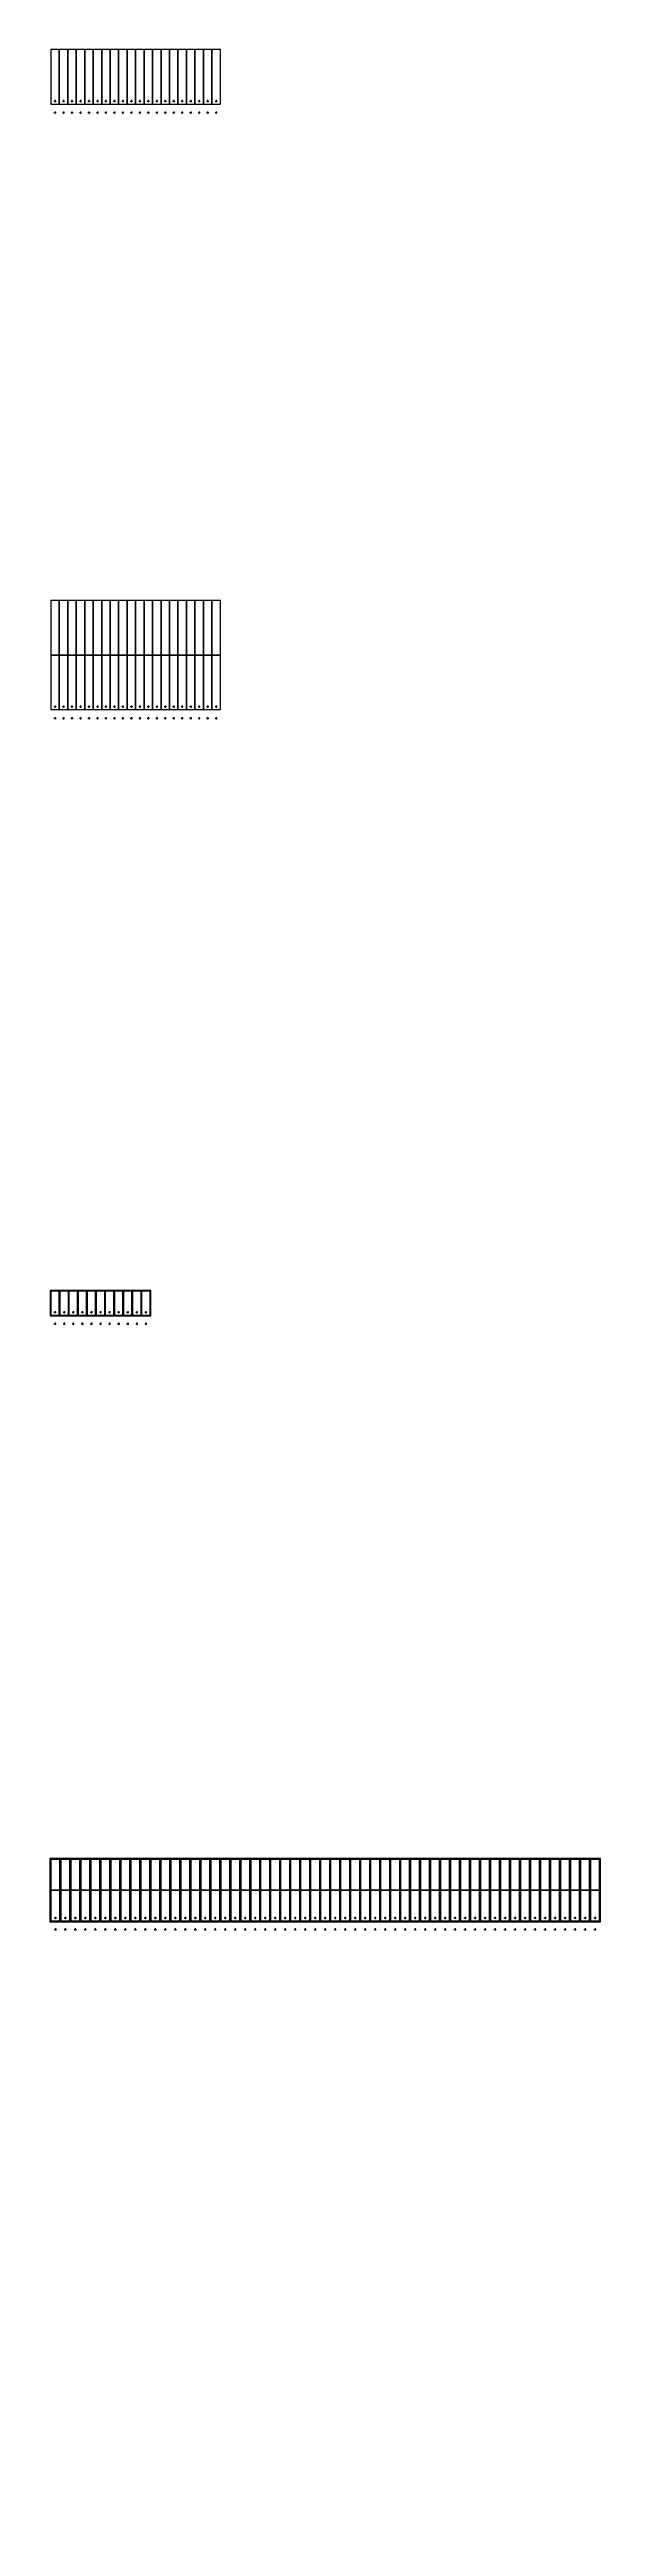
# Model space of a CAD drawing. Header units: millimetres. Extents: x -21 to 9075, y 0 to 40900.
import ezdxf

# ---------------------------------------------------------------- set-up
doc = ezdxf.new("R2010")
doc.units = ezdxf.units.MM
doc.layers.add('SPOTS', color=7, linetype='Continuous')
doc.layers.add('TRANSPONDERS', color=7, linetype='Continuous')

msp = doc.modelspace()

# ---------------------------------------------------------------- linework, layer by layer
at = {"layer": 'SPOTS'}
for points in [[(0, 40000), (140, 40000), (140, 40900), (0, 40900), (0, 40000)], [(0, 40000), (2800, 40000), (2800, 40900), (0, 40900), (0, 40000)], [(140, 40000), (280, 40000), (280, 40900), (140, 40900), (140, 40000)], [(280, 40000), (420, 40000), (420, 40900), (280, 40900), (280, 40000)], [(420, 40000), (560, 40000), (560, 40900), (420, 40900), (420, 40000)], [(560, 40000), (700, 40000), (700, 40900), (560, 40900), (560, 40000)], [(700, 40000), (840, 40000), (840, 40900), (700, 40900), (700, 40000)], [(840, 40000), (980, 40000), (980, 40900), (840, 40900), (840, 40000)], [(980, 40000), (1120, 40000), (1120, 40900), (980, 40900), (980, 40000)], [(1120, 40000), (1260, 40000), (1260, 40900), (1120, 40900), (1120, 40000)], [(1260, 40000), (1400, 40000), (1400, 40900), (1260, 40900), (1260, 40000)], [(1400, 40000), (1540, 40000), (1540, 40900), (1400, 40900), (1400, 40000)], [(1540, 40000), (1680, 40000), (1680, 40900), (1540, 40900), (1540, 40000)], [(1680, 40000), (1820, 40000), (1820, 40900), (1680, 40900), (1680, 40000)], [(1820, 40000), (1960, 40000), (1960, 40900), (1820, 40900), (1820, 40000)], [(1960, 40000), (2100, 40000), (2100, 40900), (1960, 40900), (1960, 40000)], [(2100, 40000), (2240, 40000), (2240, 40900), (2100, 40900), (2100, 40000)], [(2240, 40000), (2380, 40000), (2380, 40900), (2240, 40900), (2240, 40000)], [(2380, 40000), (2520, 40000), (2520, 40900), (2380, 40900), (2380, 40000)], [(2520, 40000), (2660, 40000), (2660, 40900), (2520, 40900), (2520, 40000)], [(2660, 40000), (2800, 40000), (2800, 40900), (2660, 40900), (2660, 40000)], [(0, 30900), (140, 30900), (140, 31800), (0, 31800), (0, 30900)], [(140, 30900), (280, 30900), (280, 31800), (140, 31800), (140, 30900)], [(280, 30900), (420, 30900), (420, 31800), (280, 31800), (280, 30900)], [(420, 30900), (560, 30900), (560, 31800), (420, 31800), (420, 30900)], [(560, 30900), (700, 30900), (700, 31800), (560, 31800), (560, 30900)], [(700, 30900), (840, 30900), (840, 31800), (700, 31800), (700, 30900)], [(840, 30900), (980, 30900), (980, 31800), (840, 31800), (840, 30900)], [(980, 30900), (1120, 30900), (1120, 31800), (980, 31800), (980, 30900)], [(1120, 30900), (1260, 30900), (1260, 31800), (1120, 31800), (1120, 30900)], [(1260, 30900), (1400, 30900), (1400, 31800), (1260, 31800), (1260, 30900)], [(1400, 30900), (1540, 30900), (1540, 31800), (1400, 31800), (1400, 30900)], [(1540, 30900), (1680, 30900), (1680, 31800), (1540, 31800), (1540, 30900)], [(1680, 30900), (1820, 30900), (1820, 31800), (1680, 31800), (1680, 30900)], [(1820, 30900), (1960, 30900), (1960, 31800), (1820, 31800), (1820, 30900)], [(1960, 30900), (2100, 30900), (2100, 31800), (1960, 31800), (1960, 30900)], [(2100, 30900), (2240, 30900), (2240, 31800), (2100, 31800), (2100, 30900)], [(2240, 30900), (2380, 30900), (2380, 31800), (2240, 31800), (2240, 30900)], [(2380, 30900), (2520, 30900), (2520, 31800), (2380, 31800), (2380, 30900)], [(2520, 30900), (2660, 30900), (2660, 31800), (2520, 31800), (2520, 30900)], [(2660, 30900), (2800, 30900), (2800, 31800), (2660, 31800), (2660, 30900)], [(0, 30000), (140, 30000), (140, 30900), (0, 30900), (0, 30000)], [(140, 30000), (280, 30000), (280, 30900), (140, 30900), (140, 30000)], [(280, 30000), (420, 30000), (420, 30900), (280, 30900), (280, 30000)], [(420, 30000), (560, 30000), (560, 30900), (420, 30900), (420, 30000)], [(560, 30000), (700, 30000), (700, 30900), (560, 30900), (560, 30000)], [(700, 30000), (840, 30000), (840, 30900), (700, 30900), (700, 30000)], [(840, 30000), (980, 30000), (980, 30900), (840, 30900), (840, 30000)], [(980, 30000), (1120, 30000), (1120, 30900), (980, 30900), (980, 30000)], [(1120, 30000), (1260, 30000), (1260, 30900), (1120, 30900), (1120, 30000)], [(1260, 30000), (1400, 30000), (1400, 30900), (1260, 30900), (1260, 30000)], [(1400, 30000), (1540, 30000), (1540, 30900), (1400, 30900), (1400, 30000)], [(1540, 30000), (1680, 30000), (1680, 30900), (1540, 30900), (1540, 30000)], [(1680, 30000), (1820, 30000), (1820, 30900), (1680, 30900), (1680, 30000)], [(1820, 30000), (1960, 30000), (1960, 30900), (1820, 30900), (1820, 30000)], [(1960, 30000), (2100, 30000), (2100, 30900), (1960, 30900), (1960, 30000)], [(2100, 30000), (2240, 30000), (2240, 30900), (2100, 30900), (2100, 30000)], [(2240, 30000), (2380, 30000), (2380, 30900), (2240, 30900), (2240, 30000)], [(2380, 30000), (2520, 30000), (2520, 30900), (2380, 30900), (2380, 30000)], [(2520, 30000), (2660, 30000), (2660, 30900), (2520, 30900), (2520, 30000)], [(2660, 30000), (2800, 30000), (2800, 30900), (2660, 30900), (2660, 30000)], [(-10, 19990), (1650, 19990), (1650, 20410), (-10, 20410), (-10, 19990)], [(0, 20000), (140, 20000), (140, 20400), (0, 20400), (0, 20000)], [(150, 20000), (290, 20000), (290, 20400), (150, 20400), (150, 20000)], [(300, 20000), (440, 20000), (440, 20400), (300, 20400), (300, 20000)], [(450, 20000), (590, 20000), (590, 20400), (450, 20400), (450, 20000)], [(600, 20000), (740, 20000), (740, 20400), (600, 20400), (600, 20000)], [(750, 20000), (890, 20000), (890, 20400), (750, 20400), (750, 20000)], [(900, 20000), (1040, 20000), (1040, 20400), (900, 20400), (900, 20000)], [(1050, 20000), (1190, 20000), (1190, 20400), (1050, 20400), (1050, 20000)], [(1200, 20000), (1340, 20000), (1340, 20400), (1200, 20400), (1200, 20000)], [(1350, 20000), (1490, 20000), (1490, 20400), (1350, 20400), (1350, 20000)], [(1500, 20000), (1640, 20000), (1640, 20400), (1500, 20400), (1500, 20000)], [(-15, 9985), (9075, 9985), (9075, 11030), (-15, 11030), (-15, 9985)], [(0, 10515), (150, 10515), (150, 11015), (0, 11015), (0, 10515)], [(165, 10515), (315, 10515), (315, 11015), (165, 11015), (165, 10515)], [(330, 10515), (480, 10515), (480, 11015), (330, 11015), (330, 10515)], [(495, 10515), (645, 10515), (645, 11015), (495, 11015), (495, 10515)], [(660, 10515), (810, 10515), (810, 11015), (660, 11015), (660, 10515)], [(825, 10515), (975, 10515), (975, 11015), (825, 11015), (825, 10515)], [(990, 10515), (1140, 10515), (1140, 11015), (990, 11015), (990, 10515)], [(1155, 10515), (1305, 10515), (1305, 11015), (1155, 11015), (1155, 10515)], [(1320, 10515), (1470, 10515), (1470, 11015), (1320, 11015), (1320, 10515)], [(1485, 10515), (1635, 10515), (1635, 11015), (1485, 11015), (1485, 10515)], [(1650, 10515), (1800, 10515), (1800, 11015), (1650, 11015), (1650, 10515)], [(1815, 10515), (1965, 10515), (1965, 11015), (1815, 11015), (1815, 10515)], [(1980, 10515), (2130, 10515), (2130, 11015), (1980, 11015), (1980, 10515)], [(2145, 10515), (2295, 10515), (2295, 11015), (2145, 11015), (2145, 10515)], [(2310, 10515), (2460, 10515), (2460, 11015), (2310, 11015), (2310, 10515)], [(2475, 10515), (2625, 10515), (2625, 11015), (2475, 11015), (2475, 10515)], [(2640, 10515), (2790, 10515), (2790, 11015), (2640, 11015), (2640, 10515)], [(2805, 10515), (2955, 10515), (2955, 11015), (2805, 11015), (2805, 10515)], [(2970, 10515), (3120, 10515), (3120, 11015), (2970, 11015), (2970, 10515)], [(3135, 10515), (3285, 10515), (3285, 11015), (3135, 11015), (3135, 10515)], [(3300, 10515), (3450, 10515), (3450, 11015), (3300, 11015), (3300, 10515)], [(3465, 10515), (3615, 10515), (3615, 11015), (3465, 11015), (3465, 10515)], [(3630, 10515), (3780, 10515), (3780, 11015), (3630, 11015), (3630, 10515)], [(3795, 10515), (3945, 10515), (3945, 11015), (3795, 11015), (3795, 10515)], [(3960, 10515), (4110, 10515), (4110, 11015), (3960, 11015), (3960, 10515)], [(4125, 10515), (4275, 10515), (4275, 11015), (4125, 11015), (4125, 10515)], [(4290, 10515), (4440, 10515), (4440, 11015), (4290, 11015), (4290, 10515)], [(4455, 10515), (4605, 10515), (4605, 11015), (4455, 11015), (4455, 10515)], [(4620, 10515), (4770, 10515), (4770, 11015), (4620, 11015), (4620, 10515)], [(4785, 10515), (4935, 10515), (4935, 11015), (4785, 11015), (4785, 10515)], [(4950, 10515), (5100, 10515), (5100, 11015), (4950, 11015), (4950, 10515)], [(5115, 10515), (5265, 10515), (5265, 11015), (5115, 11015), (5115, 10515)], [(5280, 10515), (5430, 10515), (5430, 11015), (5280, 11015), (5280, 10515)], [(5445, 10515), (5595, 10515), (5595, 11015), (5445, 11015), (5445, 10515)], [(5610, 10515), (5760, 10515), (5760, 11015), (5610, 11015), (5610, 10515)], [(5775, 10515), (5925, 10515), (5925, 11015), (5775, 11015), (5775, 10515)], [(5940, 10515), (6090, 10515), (6090, 11015), (5940, 11015), (5940, 10515)], [(6105, 10515), (6255, 10515), (6255, 11015), (6105, 11015), (6105, 10515)], [(6270, 10515), (6420, 10515), (6420, 11015), (6270, 11015), (6270, 10515)], [(6435, 10515), (6585, 10515), (6585, 11015), (6435, 11015), (6435, 10515)], [(6600, 10515), (6750, 10515), (6750, 11015), (6600, 11015), (6600, 10515)], [(6765, 10515), (6915, 10515), (6915, 11015), (6765, 11015), (6765, 10515)], [(6930, 10515), (7080, 10515), (7080, 11015), (6930, 11015), (6930, 10515)], [(7095, 10515), (7245, 10515), (7245, 11015), (7095, 11015), (7095, 10515)], [(7260, 10515), (7410, 10515), (7410, 11015), (7260, 11015), (7260, 10515)], [(7425, 10515), (7575, 10515), (7575, 11015), (7425, 11015), (7425, 10515)], [(7590, 10515), (7740, 10515), (7740, 11015), (7590, 11015), (7590, 10515)], [(7755, 10515), (7905, 10515), (7905, 11015), (7755, 11015), (7755, 10515)], [(7920, 10515), (8070, 10515), (8070, 11015), (7920, 11015), (7920, 10515)], [(8085, 10515), (8235, 10515), (8235, 11015), (8085, 11015), (8085, 10515)], [(8250, 10515), (8400, 10515), (8400, 11015), (8250, 11015), (8250, 10515)], [(8415, 10515), (8565, 10515), (8565, 11015), (8415, 11015), (8415, 10515)], [(8580, 10515), (8730, 10515), (8730, 11015), (8580, 11015), (8580, 10515)], [(8745, 10515), (8895, 10515), (8895, 11015), (8745, 11015), (8745, 10515)], [(8910, 10515), (9060, 10515), (9060, 11015), (8910, 11015), (8910, 10515)], [(0, 10000), (150, 10000), (150, 10500), (0, 10500), (0, 10000)], [(165, 10000), (315, 10000), (315, 10500), (165, 10500), (165, 10000)], [(330, 10000), (480, 10000), (480, 10500), (330, 10500), (330, 10000)], [(495, 10000), (645, 10000), (645, 10500), (495, 10500), (495, 10000)], [(660, 10000), (810, 10000), (810, 10500), (660, 10500), (660, 10000)], [(825, 10000), (975, 10000), (975, 10500), (825, 10500), (825, 10000)], [(990, 10000), (1140, 10000), (1140, 10500), (990, 10500), (990, 10000)], [(1155, 10000), (1305, 10000), (1305, 10500), (1155, 10500), (1155, 10000)], [(1320, 10000), (1470, 10000), (1470, 10500), (1320, 10500), (1320, 10000)], [(1485, 10000), (1635, 10000), (1635, 10500), (1485, 10500), (1485, 10000)], [(1650, 10000), (1800, 10000), (1800, 10500), (1650, 10500), (1650, 10000)], [(1815, 10000), (1965, 10000), (1965, 10500), (1815, 10500), (1815, 10000)], [(1980, 10000), (2130, 10000), (2130, 10500), (1980, 10500), (1980, 10000)], [(2145, 10000), (2295, 10000), (2295, 10500), (2145, 10500), (2145, 10000)], [(2310, 10000), (2460, 10000), (2460, 10500), (2310, 10500), (2310, 10000)], [(2475, 10000), (2625, 10000), (2625, 10500), (2475, 10500), (2475, 10000)], [(2640, 10000), (2790, 10000), (2790, 10500), (2640, 10500), (2640, 10000)], [(2805, 10000), (2955, 10000), (2955, 10500), (2805, 10500), (2805, 10000)], [(2970, 10000), (3120, 10000), (3120, 10500), (2970, 10500), (2970, 10000)], [(3135, 10000), (3285, 10000), (3285, 10500), (3135, 10500), (3135, 10000)], [(3300, 10000), (3450, 10000), (3450, 10500), (3300, 10500), (3300, 10000)], [(3465, 10000), (3615, 10000), (3615, 10500), (3465, 10500), (3465, 10000)], [(3630, 10000), (3780, 10000), (3780, 10500), (3630, 10500), (3630, 10000)], [(3795, 10000), (3945, 10000), (3945, 10500), (3795, 10500), (3795, 10000)], [(3960, 10000), (4110, 10000), (4110, 10500), (3960, 10500), (3960, 10000)], [(4125, 10000), (4275, 10000), (4275, 10500), (4125, 10500), (4125, 10000)], [(4290, 10000), (4440, 10000), (4440, 10500), (4290, 10500), (4290, 10000)], [(4455, 10000), (4605, 10000), (4605, 10500), (4455, 10500), (4455, 10000)], [(4620, 10000), (4770, 10000), (4770, 10500), (4620, 10500), (4620, 10000)], [(4785, 10000), (4935, 10000), (4935, 10500), (4785, 10500), (4785, 10000)], [(4950, 10000), (5100, 10000), (5100, 10500), (4950, 10500), (4950, 10000)], [(5115, 10000), (5265, 10000), (5265, 10500), (5115, 10500), (5115, 10000)], [(5280, 10000), (5430, 10000), (5430, 10500), (5280, 10500), (5280, 10000)], [(5445, 10000), (5595, 10000), (5595, 10500), (5445, 10500), (5445, 10000)], [(5610, 10000), (5760, 10000), (5760, 10500), (5610, 10500), (5610, 10000)], [(5775, 10000), (5925, 10000), (5925, 10500), (5775, 10500), (5775, 10000)], [(5940, 10000), (6090, 10000), (6090, 10500), (5940, 10500), (5940, 10000)], [(6105, 10000), (6255, 10000), (6255, 10500), (6105, 10500), (6105, 10000)], [(6270, 10000), (6420, 10000), (6420, 10500), (6270, 10500), (6270, 10000)], [(6435, 10000), (6585, 10000), (6585, 10500), (6435, 10500), (6435, 10000)], [(6600, 10000), (6750, 10000), (6750, 10500), (6600, 10500), (6600, 10000)], [(6765, 10000), (6915, 10000), (6915, 10500), (6765, 10500), (6765, 10000)], [(6930, 10000), (7080, 10000), (7080, 10500), (6930, 10500), (6930, 10000)], [(7095, 10000), (7245, 10000), (7245, 10500), (7095, 10500), (7095, 10000)], [(7260, 10000), (7410, 10000), (7410, 10500), (7260, 10500), (7260, 10000)], [(7425, 10000), (7575, 10000), (7575, 10500), (7425, 10500), (7425, 10000)], [(7590, 10000), (7740, 10000), (7740, 10500), (7590, 10500), (7590, 10000)], [(7755, 10000), (7905, 10000), (7905, 10500), (7755, 10500), (7755, 10000)], [(7920, 10000), (8070, 10000), (8070, 10500), (7920, 10500), (7920, 10000)], [(8085, 10000), (8235, 10000), (8235, 10500), (8085, 10500), (8085, 10000)], [(8250, 10000), (8400, 10000), (8400, 10500), (8250, 10500), (8250, 10000)], [(8415, 10000), (8565, 10000), (8565, 10500), (8415, 10500), (8415, 10000)], [(8580, 10000), (8730, 10000), (8730, 10500), (8580, 10500), (8580, 10000)], [(8745, 10000), (8895, 10000), (8895, 10500), (8745, 10500), (8745, 10000)], [(8910, 10000), (9060, 10000), (9060, 10500), (8910, 10500), (8910, 10000)]]:
    msp.add_lwpolyline(points, close=True, dxfattribs=at)
at = {"layer": 'TRANSPONDERS', "color": 3}
for p, q in [((52, 40050), (88, 40050)), ((52, 39860), (88, 39860)), ((66, 40041), (74, 40041)), ((66, 39851), (74, 39851)), ((70, 40068), (70, 40032)), ((70, 39878), (70, 39842)), ((192, 40050), (228, 40050)), ((192, 39860), (228, 39860)), ((206, 40041), (214, 40041)), ((206, 39851), (214, 39851)), ((210, 40068), (210, 40032)), ((210, 39878), (210, 39842)), ((332, 40050), (368, 40050)), ((332, 39860), (368, 39860)), ((346, 40041), (354, 40041)), ((346, 39851), (354, 39851)), ((350, 40068), (350, 40032)), ((350, 39878), (350, 39842)), ((472, 40050), (508, 40050)), ((472, 39860), (508, 39860)), ((486, 40041), (494, 40041)), ((486, 39851), (494, 39851)), ((490, 40068), (490, 40032)), ((490, 39878), (490, 39842)), ((612, 40050), (648, 40050)), ((612, 39860), (648, 39860)), ((626, 40041), (634, 40041)), ((626, 39851), (634, 39851)), ((630, 40068), (630, 40032)), ((630, 39878), (630, 39842)), ((752, 40050), (788, 40050)), ((752, 39860), (788, 39860)), ((766, 40041), (774, 40041)), ((766, 39851), (774, 39851)), ((770, 40068), (770, 40032)), ((770, 39878), (770, 39842)), ((892, 40050), (928, 40050)), ((892, 39860), (928, 39860)), ((906, 40041), (914, 40041)), ((906, 39851), (914, 39851)), ((910, 40068), (910, 40032)), ((910, 39878), (910, 39842)), ((1032, 40050), (1068, 40050)), ((1032, 39860), (1068, 39860)), ((1046, 40041), (1054, 40041)), ((1046, 39851), (1054, 39851)), ((1050, 40068), (1050, 40032)), ((1050, 39878), (1050, 39842)), ((1172, 40050), (1208, 40050)), ((1172, 39860), (1208, 39860)), ((1186, 40041), (1194, 40041)), ((1186, 39851), (1194, 39851)), ((1190, 40068), (1190, 40032)), ((1190, 39878), (1190, 39842)), ((1312, 40050), (1348, 40050)), ((1312, 39860), (1348, 39860)), ((1326, 40041), (1334, 40041)), ((1326, 39851), (1334, 39851)), ((1330, 40068), (1330, 40032)), ((1330, 39878), (1330, 39842)), ((1452, 40050), (1488, 40050)), ((1452, 39860), (1488, 39860)), ((1466, 40041), (1474, 40041)), ((1466, 39851), (1474, 39851)), ((1470, 40068), (1470, 40032)), ((1470, 39878), (1470, 39842)), ((1592, 40050), (1628, 40050)), ((1592, 39860), (1628, 39860)), ((1606, 40041), (1614, 40041)), ((1606, 39851), (1614, 39851)), ((1610, 40068), (1610, 40032)), ((1610, 39878), (1610, 39842)), ((1732, 40050), (1768, 40050)), ((1732, 39860), (1768, 39860)), ((1746, 40041), (1754, 40041)), ((1746, 39851), (1754, 39851)), ((1750, 40068), (1750, 40032)), ((1750, 39878), (1750, 39842)), ((1872, 40050), (1908, 40050)), ((1872, 39860), (1908, 39860)), ((1886, 40041), (1894, 40041)), ((1886, 39851), (1894, 39851)), ((1890, 40068), (1890, 40032)), ((1890, 39878), (1890, 39842)), ((2012, 40050), (2048, 40050)), ((2012, 39860), (2048, 39860)), ((2026, 40041), (2034, 40041)), ((2026, 39851), (2034, 39851)), ((2030, 40068), (2030, 40032)), ((2030, 39878), (2030, 39842)), ((2152, 40050), (2188, 40050)), ((2152, 39860), (2188, 39860)), ((2166, 40041), (2174, 40041)), ((2166, 39851), (2174, 39851)), ((2170, 40068), (2170, 40032)), ((2170, 39878), (2170, 39842)), ((2292, 40050), (2328, 40050)), ((2292, 39860), (2328, 39860)), ((2306, 40041), (2314, 40041)), ((2306, 39851), (2314, 39851)), ((2310, 40068), (2310, 40032)), ((2310, 39878), (2310, 39842)), ((2432, 40050), (2468, 40050)), ((2432, 39860), (2468, 39860)), ((2446, 40041), (2454, 40041)), ((2446, 39851), (2454, 39851)), ((2450, 40068), (2450, 40032)), ((2450, 39878), (2450, 39842)), ((2572, 40050), (2608, 40050)), ((2572, 39860), (2608, 39860)), ((2586, 40041), (2594, 40041)), ((2586, 39851), (2594, 39851)), ((2590, 40068), (2590, 40032)), ((2590, 39878), (2590, 39842)), ((2712, 40050), (2748, 40050)), ((2712, 39860), (2748, 39860)), ((2726, 40041), (2734, 40041)), ((2726, 39851), (2734, 39851)), ((2730, 40068), (2730, 40032)), ((2730, 39878), (2730, 39842)), ((52, 30050), (88, 30050)), ((52, 29860), (88, 29860)), ((66, 30041), (74, 30041)), ((70, 30068), (70, 30032)), ((70, 29878), (70, 29842)), ((192, 30050), (228, 30050)), ((192, 29860), (228, 29860)), ((206, 30041), (214, 30041)), ((210, 30068), (210, 30032)), ((210, 29878), (210, 29842)), ((332, 30050), (368, 30050)), ((332, 29860), (368, 29860)), ((346, 30041), (354, 30041)), ((350, 30068), (350, 30032)), ((350, 29878), (350, 29842)), ((472, 30050), (508, 30050)), ((472, 29860), (508, 29860)), ((486, 30041), (494, 30041)), ((490, 30068), (490, 30032)), ((490, 29878), (490, 29842)), ((612, 30050), (648, 30050)), ((612, 29860), (648, 29860)), ((626, 30041), (634, 30041)), ((630, 30068), (630, 30032)), ((630, 29878), (630, 29842)), ((752, 30050), (788, 30050)), ((752, 29860), (788, 29860)), ((766, 30041), (774, 30041)), ((770, 30068), (770, 30032)), ((770, 29878), (770, 29842)), ((892, 30050), (928, 30050)), ((892, 29860), (928, 29860)), ((906, 30041), (914, 30041)), ((910, 30068), (910, 30032)), ((910, 29878), (910, 29842)), ((1032, 30050), (1068, 30050)), ((1032, 29860), (1068, 29860)), ((1046, 30041), (1054, 30041)), ((1050, 30068), (1050, 30032)), ((1050, 29878), (1050, 29842)), ((1172, 30050), (1208, 30050)), ((1172, 29860), (1208, 29860)), ((1186, 30041), (1194, 30041)), ((1190, 30068), (1190, 30032)), ((1190, 29878), (1190, 29842)), ((1312, 30050), (1348, 30050)), ((1312, 29860), (1348, 29860)), ((1326, 30041), (1334, 30041)), ((1330, 30068), (1330, 30032)), ((1330, 29878), (1330, 29842)), ((1452, 30050), (1488, 30050)), ((1452, 29860), (1488, 29860)), ((1466, 30041), (1474, 30041)), ((1470, 30068), (1470, 30032)), ((1470, 29878), (1470, 29842)), ((1592, 30050), (1628, 30050)), ((1592, 29860), (1628, 29860)), ((1606, 30041), (1614, 30041)), ((1610, 30068), (1610, 30032)), ((1610, 29878), (1610, 29842)), ((1732, 30050), (1768, 30050)), ((1732, 29860), (1768, 29860)), ((1746, 30041), (1754, 30041)), ((1750, 30068), (1750, 30032)), ((1750, 29878), (1750, 29842)), ((1872, 30050), (1908, 30050)), ((1872, 29860), (1908, 29860)), ((1886, 30041), (1894, 30041)), ((1890, 30068), (1890, 30032)), ((1890, 29878), (1890, 29842)), ((2012, 30050), (2048, 30050)), ((2012, 29860), (2048, 29860)), ((2026, 30041), (2034, 30041)), ((2030, 30068), (2030, 30032)), ((2030, 29878), (2030, 29842)), ((2152, 30050), (2188, 30050)), ((2152, 29860), (2188, 29860)), ((2166, 30041), (2174, 30041)), ((2170, 30068), (2170, 30032)), ((2170, 29878), (2170, 29842)), ((2292, 30050), (2328, 30050)), ((2292, 29860), (2328, 29860)), ((2306, 30041), (2314, 30041)), ((2310, 30068), (2310, 30032)), ((2310, 29878), (2310, 29842)), ((2432, 30050), (2468, 30050)), ((2432, 29860), (2468, 29860)), ((2446, 30041), (2454, 30041)), ((2450, 30068), (2450, 30032)), ((2450, 29878), (2450, 29842)), ((2572, 30050), (2608, 30050)), ((2572, 29860), (2608, 29860)), ((2586, 30041), (2594, 30041)), ((2590, 30068), (2590, 30032)), ((2590, 29878), (2590, 29842)), ((2712, 30050), (2748, 30050)), ((2712, 29860), (2748, 29860)), ((2726, 30041), (2734, 30041)), ((2730, 30068), (2730, 30032)), ((2730, 29878), (2730, 29842)), ((66, 29851), (74, 29851)), ((206, 29851), (214, 29851)), ((346, 29851), (354, 29851)), ((486, 29851), (494, 29851)), ((626, 29851), (634, 29851)), ((766, 29851), (774, 29851)), ((906, 29851), (914, 29851)), ((1046, 29851), (1054, 29851)), ((1186, 29851), (1194, 29851)), ((1326, 29851), (1334, 29851)), ((1466, 29851), (1474, 29851)), ((1606, 29851), (1614, 29851)), ((1746, 29851), (1754, 29851)), ((1886, 29851), (1894, 29851)), ((2026, 29851), (2034, 29851)), ((2166, 29851), (2174, 29851)), ((2306, 29851), (2314, 29851)), ((2446, 29851), (2454, 29851)), ((2586, 29851), (2594, 29851)), ((2726, 29851), (2734, 29851)), ((52, 20050), (88, 20050)), ((66, 20041), (74, 20041)), ((70, 20068), (70, 20032)), ((202, 20050), (238, 20050)), ((216, 20041), (224, 20041)), ((220, 20068), (220, 20032)), ((352, 20050), (388, 20050)), ((366, 20041), (374, 20041)), ((370, 20068), (370, 20032)), ((502, 20050), (538, 20050)), ((516, 20041), (524, 20041)), ((520, 20068), (520, 20032)), ((652, 20050), (688, 20050)), ((666, 20041), (674, 20041)), ((670, 20068), (670, 20032)), ((802, 20050), (838, 20050)), ((816, 20041), (824, 20041)), ((820, 20068), (820, 20032)), ((952, 20050), (988, 20050)), ((966, 20041), (974, 20041)), ((970, 20068), (970, 20032)), ((1102, 20050), (1138, 20050)), ((1116, 20041), (1124, 20041)), ((1120, 20068), (1120, 20032)), ((1252, 20050), (1288, 20050)), ((1266, 20041), (1274, 20041)), ((1270, 20068), (1270, 20032)), ((1402, 20050), (1438, 20050)), ((1416, 20041), (1424, 20041)), ((1420, 20068), (1420, 20032)), ((1552, 20050), (1588, 20050)), ((1566, 20041), (1574, 20041)), ((1570, 20068), (1570, 20032)), ((52, 19860), (88, 19860)), ((66, 19851), (74, 19851)), ((70, 19878), (70, 19842)), ((202, 19860), (238, 19860)), ((216, 19851), (224, 19851)), ((220, 19878), (220, 19842)), ((352, 19860), (388, 19860)), ((366, 19851), (374, 19851)), ((370, 19878), (370, 19842)), ((502, 19860), (538, 19860)), ((516, 19851), (524, 19851)), ((520, 19878), (520, 19842)), ((652, 19860), (688, 19860)), ((666, 19851), (674, 19851)), ((670, 19878), (670, 19842)), ((802, 19860), (838, 19860)), ((816, 19851), (824, 19851)), ((820, 19878), (820, 19842)), ((952, 19860), (988, 19860)), ((966, 19851), (974, 19851)), ((970, 19878), (970, 19842)), ((1102, 19860), (1138, 19860)), ((1116, 19851), (1124, 19851)), ((1120, 19878), (1120, 19842)), ((1252, 19860), (1288, 19860)), ((1266, 19851), (1274, 19851)), ((1270, 19878), (1270, 19842)), ((1402, 19860), (1438, 19860)), ((1416, 19851), (1424, 19851)), ((1420, 19878), (1420, 19842)), ((1552, 19860), (1588, 19860)), ((1566, 19851), (1574, 19851)), ((1570, 19878), (1570, 19842)), ((57, 10050), (93, 10050)), ((57, 9860), (93, 9860)), ((71, 10041), (79, 10041)), ((71, 9851), (79, 9851)), ((75, 10068), (75, 10032)), ((75, 9878), (75, 9842)), ((222, 10050), (258, 10050)), ((222, 9860), (258, 9860)), ((236, 10041), (244, 10041)), ((236, 9851), (244, 9851)), ((240, 10068), (240, 10032)), ((240, 9878), (240, 9842)), ((387, 10050), (423, 10050)), ((387, 9860), (423, 9860)), ((401, 10041), (409, 10041)), ((401, 9851), (409, 9851)), ((405, 10068), (405, 10032)), ((405, 9878), (405, 9842)), ((552, 10050), (588, 10050)), ((552, 9860), (588, 9860)), ((566, 10041), (574, 10041)), ((566, 9851), (574, 9851)), ((570, 10068), (570, 10032)), ((570, 9878), (570, 9842)), ((717, 10050), (753, 10050)), ((717, 9860), (753, 9860)), ((731, 10041), (739, 10041)), ((731, 9851), (739, 9851)), ((735, 10068), (735, 10032)), ((735, 9878), (735, 9842)), ((882, 10050), (918, 10050)), ((882, 9860), (918, 9860)), ((896, 10041), (904, 10041)), ((896, 9851), (904, 9851)), ((900, 10068), (900, 10032)), ((900, 9878), (900, 9842)), ((1047, 10050), (1083, 10050)), ((1047, 9860), (1083, 9860)), ((1061, 10041), (1069, 10041)), ((1061, 9851), (1069, 9851)), ((1065, 10068), (1065, 10032)), ((1065, 9878), (1065, 9842)), ((1212, 10050), (1248, 10050)), ((1212, 9860), (1248, 9860)), ((1226, 10041), (1234, 10041)), ((1226, 9851), (1234, 9851)), ((1230, 10068), (1230, 10032)), ((1230, 9878), (1230, 9842)), ((1377, 10050), (1413, 10050)), ((1377, 9860), (1413, 9860)), ((1391, 10041), (1399, 10041)), ((1391, 9851), (1399, 9851)), ((1395, 10068), (1395, 10032)), ((1395, 9878), (1395, 9842)), ((1542, 10050), (1578, 10050)), ((1542, 9860), (1578, 9860)), ((1556, 10041), (1564, 10041)), ((1556, 9851), (1564, 9851)), ((1560, 10068), (1560, 10032)), ((1560, 9878), (1560, 9842)), ((1707, 10050), (1743, 10050)), ((1707, 9860), (1743, 9860)), ((1721, 10041), (1729, 10041)), ((1721, 9851), (1729, 9851)), ((1725, 10068), (1725, 10032)), ((1725, 9878), (1725, 9842)), ((1872, 10050), (1908, 10050)), ((1872, 9860), (1908, 9860)), ((1886, 10041), (1894, 10041)), ((1886, 9851), (1894, 9851)), ((1890, 10068), (1890, 10032)), ((1890, 9878), (1890, 9842)), ((2037, 10050), (2073, 10050)), ((2037, 9860), (2073, 9860)), ((2051, 10041), (2059, 10041)), ((2051, 9851), (2059, 9851)), ((2055, 10068), (2055, 10032)), ((2055, 9878), (2055, 9842)), ((2202, 10050), (2238, 10050)), ((2202, 9860), (2238, 9860)), ((2216, 10041), (2224, 10041)), ((2216, 9851), (2224, 9851)), ((2220, 10068), (2220, 10032)), ((2220, 9878), (2220, 9842)), ((2367, 10050), (2403, 10050)), ((2367, 9860), (2403, 9860)), ((2381, 10041), (2389, 10041)), ((2381, 9851), (2389, 9851)), ((2385, 10068), (2385, 10032)), ((2385, 9878), (2385, 9842)), ((2532, 10050), (2568, 10050)), ((2532, 9860), (2568, 9860)), ((2546, 10041), (2554, 10041)), ((2546, 9851), (2554, 9851)), ((2550, 10068), (2550, 10032)), ((2550, 9878), (2550, 9842)), ((2697, 10050), (2733, 10050)), ((2697, 9860), (2733, 9860)), ((2711, 10041), (2719, 10041)), ((2711, 9851), (2719, 9851)), ((2715, 10068), (2715, 10032)), ((2715, 9878), (2715, 9842)), ((2862, 10050), (2898, 10050)), ((2862, 9860), (2898, 9860)), ((2876, 10041), (2884, 10041)), ((2876, 9851), (2884, 9851)), ((2880, 10068), (2880, 10032)), ((2880, 9878), (2880, 9842)), ((3027, 10050), (3063, 10050)), ((3027, 9860), (3063, 9860)), ((3041, 10041), (3049, 10041)), ((3041, 9851), (3049, 9851)), ((3045, 10068), (3045, 10032)), ((3045, 9878), (3045, 9842)), ((3192, 10050), (3228, 10050)), ((3192, 9860), (3228, 9860)), ((3206, 10041), (3214, 10041)), ((3206, 9851), (3214, 9851)), ((3210, 10068), (3210, 10032)), ((3210, 9878), (3210, 9842)), ((3357, 10050), (3393, 10050)), ((3357, 9860), (3393, 9860)), ((3371, 10041), (3379, 10041)), ((3371, 9851), (3379, 9851)), ((3375, 10068), (3375, 10032)), ((3375, 9878), (3375, 9842)), ((3522, 10050), (3558, 10050)), ((3522, 9860), (3558, 9860)), ((3536, 10041), (3544, 10041)), ((3536, 9851), (3544, 9851)), ((3540, 10068), (3540, 10032)), ((3540, 9878), (3540, 9842)), ((3687, 10050), (3723, 10050)), ((3687, 9860), (3723, 9860)), ((3701, 10041), (3709, 10041)), ((3701, 9851), (3709, 9851)), ((3705, 10068), (3705, 10032)), ((3705, 9878), (3705, 9842)), ((3852, 10050), (3888, 10050)), ((3852, 9860), (3888, 9860)), ((3866, 10041), (3874, 10041)), ((3866, 9851), (3874, 9851)), ((3870, 10068), (3870, 10032)), ((3870, 9878), (3870, 9842)), ((4017, 10050), (4053, 10050)), ((4017, 9860), (4053, 9860)), ((4031, 10041), (4039, 10041)), ((4031, 9851), (4039, 9851)), ((4035, 10068), (4035, 10032)), ((4035, 9878), (4035, 9842)), ((4182, 10050), (4218, 10050)), ((4182, 9860), (4218, 9860)), ((4196, 10041), (4204, 10041)), ((4196, 9851), (4204, 9851)), ((4200, 10068), (4200, 10032)), ((4200, 9878), (4200, 9842)), ((4347, 10050), (4383, 10050)), ((4347, 9860), (4383, 9860)), ((4361, 10041), (4369, 10041)), ((4361, 9851), (4369, 9851)), ((4365, 10068), (4365, 10032)), ((4365, 9878), (4365, 9842)), ((4512, 10050), (4548, 10050)), ((4512, 9860), (4548, 9860)), ((4526, 10041), (4534, 10041)), ((4526, 9851), (4534, 9851)), ((4530, 10068), (4530, 10032)), ((4530, 9878), (4530, 9842)), ((4677, 10050), (4713, 10050)), ((4677, 9860), (4713, 9860)), ((4691, 10041), (4699, 10041)), ((4691, 9851), (4699, 9851)), ((4695, 10068), (4695, 10032)), ((4695, 9878), (4695, 9842)), ((4842, 10050), (4878, 10050)), ((4842, 9860), (4878, 9860)), ((4856, 10041), (4864, 10041)), ((4856, 9851), (4864, 9851)), ((4860, 10068), (4860, 10032)), ((4860, 9878), (4860, 9842)), ((5007, 10050), (5043, 10050)), ((5007, 9860), (5043, 9860)), ((5021, 10041), (5029, 10041)), ((5021, 9851), (5029, 9851)), ((5025, 10068), (5025, 10032)), ((5025, 9878), (5025, 9842)), ((5172, 10050), (5208, 10050)), ((5172, 9860), (5208, 9860)), ((5186, 10041), (5194, 10041)), ((5186, 9851), (5194, 9851)), ((5190, 10068), (5190, 10032)), ((5190, 9878), (5190, 9842)), ((5337, 10050), (5373, 10050)), ((5337, 9860), (5373, 9860)), ((5351, 10041), (5359, 10041)), ((5351, 9851), (5359, 9851)), ((5355, 10068), (5355, 10032)), ((5355, 9878), (5355, 9842)), ((5502, 10050), (5538, 10050)), ((5502, 9860), (5538, 9860)), ((5516, 10041), (5524, 10041)), ((5516, 9851), (5524, 9851)), ((5520, 10068), (5520, 10032)), ((5520, 9878), (5520, 9842)), ((5667, 10050), (5703, 10050)), ((5667, 9860), (5703, 9860)), ((5681, 10041), (5689, 10041)), ((5681, 9851), (5689, 9851)), ((5685, 10068), (5685, 10032)), ((5685, 9878), (5685, 9842)), ((5832, 10050), (5868, 10050)), ((5832, 9860), (5868, 9860)), ((5846, 10041), (5854, 10041)), ((5846, 9851), (5854, 9851)), ((5850, 10068), (5850, 10032)), ((5850, 9878), (5850, 9842)), ((5997, 10050), (6033, 10050)), ((5997, 9860), (6033, 9860)), ((6011, 10041), (6019, 10041)), ((6011, 9851), (6019, 9851)), ((6015, 10068), (6015, 10032)), ((6015, 9878), (6015, 9842)), ((6162, 10050), (6198, 10050)), ((6162, 9860), (6198, 9860)), ((6176, 10041), (6184, 10041)), ((6176, 9851), (6184, 9851)), ((6180, 10068), (6180, 10032)), ((6180, 9878), (6180, 9842)), ((6327, 10050), (6363, 10050)), ((6327, 9860), (6363, 9860)), ((6341, 10041), (6349, 10041)), ((6341, 9851), (6349, 9851)), ((6345, 10068), (6345, 10032)), ((6345, 9878), (6345, 9842)), ((6492, 10050), (6528, 10050)), ((6492, 9860), (6528, 9860)), ((6506, 10041), (6514, 10041)), ((6506, 9851), (6514, 9851)), ((6510, 10068), (6510, 10032)), ((6510, 9878), (6510, 9842)), ((6657, 10050), (6693, 10050)), ((6657, 9860), (6693, 9860)), ((6671, 10041), (6679, 10041)), ((6671, 9851), (6679, 9851)), ((6675, 10068), (6675, 10032)), ((6675, 9878), (6675, 9842)), ((6822, 10050), (6858, 10050)), ((6822, 9860), (6858, 9860)), ((6836, 10041), (6844, 10041)), ((6836, 9851), (6844, 9851)), ((6840, 10068), (6840, 10032)), ((6840, 9878), (6840, 9842)), ((6987, 10050), (7023, 10050)), ((6987, 9860), (7023, 9860)), ((7001, 10041), (7009, 10041)), ((7001, 9851), (7009, 9851)), ((7005, 10068), (7005, 10032)), ((7005, 9878), (7005, 9842)), ((7152, 10050), (7188, 10050)), ((7152, 9860), (7188, 9860)), ((7166, 10041), (7174, 10041)), ((7166, 9851), (7174, 9851)), ((7170, 10068), (7170, 10032)), ((7170, 9878), (7170, 9842)), ((7317, 10050), (7353, 10050)), ((7317, 9860), (7353, 9860)), ((7331, 10041), (7339, 10041)), ((7331, 9851), (7339, 9851)), ((7335, 10068), (7335, 10032)), ((7335, 9878), (7335, 9842)), ((7482, 10050), (7518, 10050)), ((7482, 9860), (7518, 9860)), ((7496, 10041), (7504, 10041)), ((7496, 9851), (7504, 9851)), ((7500, 10068), (7500, 10032)), ((7500, 9878), (7500, 9842)), ((7647, 10050), (7683, 10050)), ((7647, 9860), (7683, 9860)), ((7661, 10041), (7669, 10041)), ((7661, 9851), (7669, 9851)), ((7665, 10068), (7665, 10032)), ((7665, 9878), (7665, 9842)), ((7812, 10050), (7848, 10050)), ((7812, 9860), (7848, 9860)), ((7826, 10041), (7834, 10041)), ((7826, 9851), (7834, 9851)), ((7830, 10068), (7830, 10032)), ((7830, 9878), (7830, 9842)), ((7977, 10050), (8013, 10050)), ((7977, 9860), (8013, 9860)), ((7991, 10041), (7999, 10041)), ((7991, 9851), (7999, 9851)), ((7995, 10068), (7995, 10032)), ((7995, 9878), (7995, 9842)), ((8142, 10050), (8178, 10050)), ((8142, 9860), (8178, 9860)), ((8156, 10041), (8164, 10041)), ((8156, 9851), (8164, 9851)), ((8160, 10068), (8160, 10032)), ((8160, 9878), (8160, 9842)), ((8307, 10050), (8343, 10050)), ((8307, 9860), (8343, 9860)), ((8321, 10041), (8329, 10041)), ((8321, 9851), (8329, 9851)), ((8325, 10068), (8325, 10032)), ((8325, 9878), (8325, 9842)), ((8472, 10050), (8508, 10050)), ((8472, 9860), (8508, 9860)), ((8486, 10041), (8494, 10041)), ((8486, 9851), (8494, 9851)), ((8490, 10068), (8490, 10032)), ((8490, 9878), (8490, 9842)), ((8637, 10050), (8673, 10050)), ((8637, 9860), (8673, 9860)), ((8651, 10041), (8659, 10041)), ((8651, 9851), (8659, 9851)), ((8655, 10068), (8655, 10032)), ((8655, 9878), (8655, 9842)), ((8802, 10050), (8838, 10050)), ((8802, 9860), (8838, 9860)), ((8816, 10041), (8824, 10041)), ((8816, 9851), (8824, 9851)), ((8820, 10068), (8820, 10032)), ((8820, 9878), (8820, 9842)), ((8967, 10050), (9003, 10050)), ((8967, 9860), (9003, 9860)), ((8981, 10041), (8989, 10041)), ((8981, 9851), (8989, 9851)), ((8985, 10068), (8985, 10032)), ((8985, 9878), (8985, 9842))]:
    msp.add_line(p, q, dxfattribs=at)

doc.saveas('drawing.dxf')
